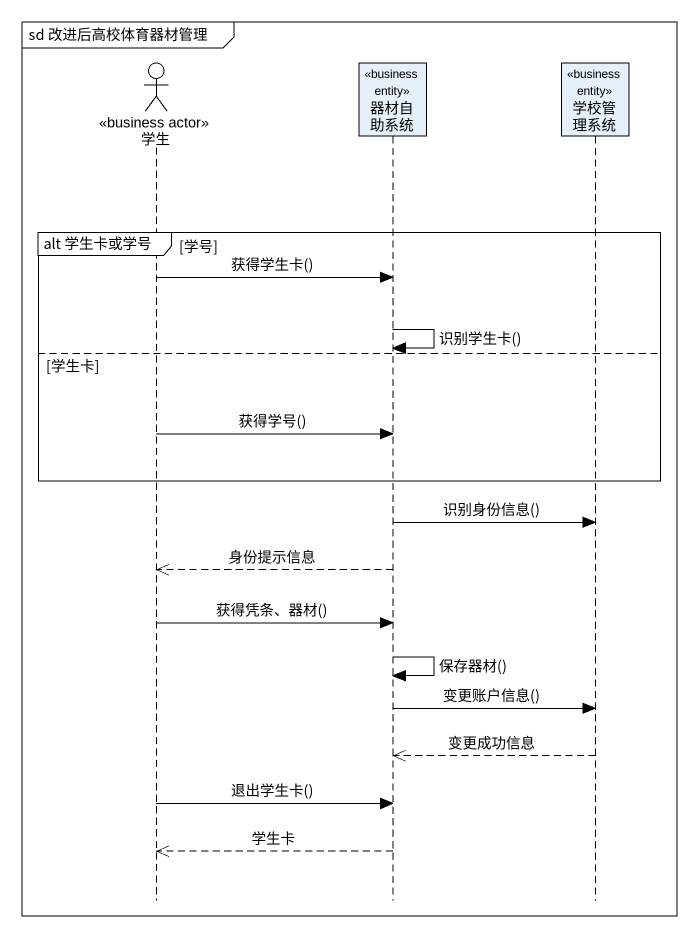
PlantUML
@startuml
mainframe sd 改进后高校体育器材管理
hide footbox
actor 学生 <<business actor>>
participant 器材自助系统 <<business entity>>
participant 学校管理系统 <<business entity>>

group alt 学生卡或学号 [学号]
  学生 -> 器材自助系统 : 获得学生卡()
  器材自助系统 -> 器材自助系统 : 识别学生卡()
else 学生卡
  学生 -> 器材自助系统 : 获得学号()
end
器材自助系统 -> 学校管理系统 : 识别身份信息()
器材自助系统 -->> 学生 : 身份提示信息
学生 -> 器材自助系统 : 获得凭条、器材()
器材自助系统 -> 器材自助系统 : 保存器材()
器材自助系统 -> 学校管理系统 : 变更账户信息()
学校管理系统 -->> 器材自助系统 : 变更成功信息
学生 -> 器材自助系统 : 退出学生卡()
器材自助系统 -->> 学生 : 学生卡
@enduml
